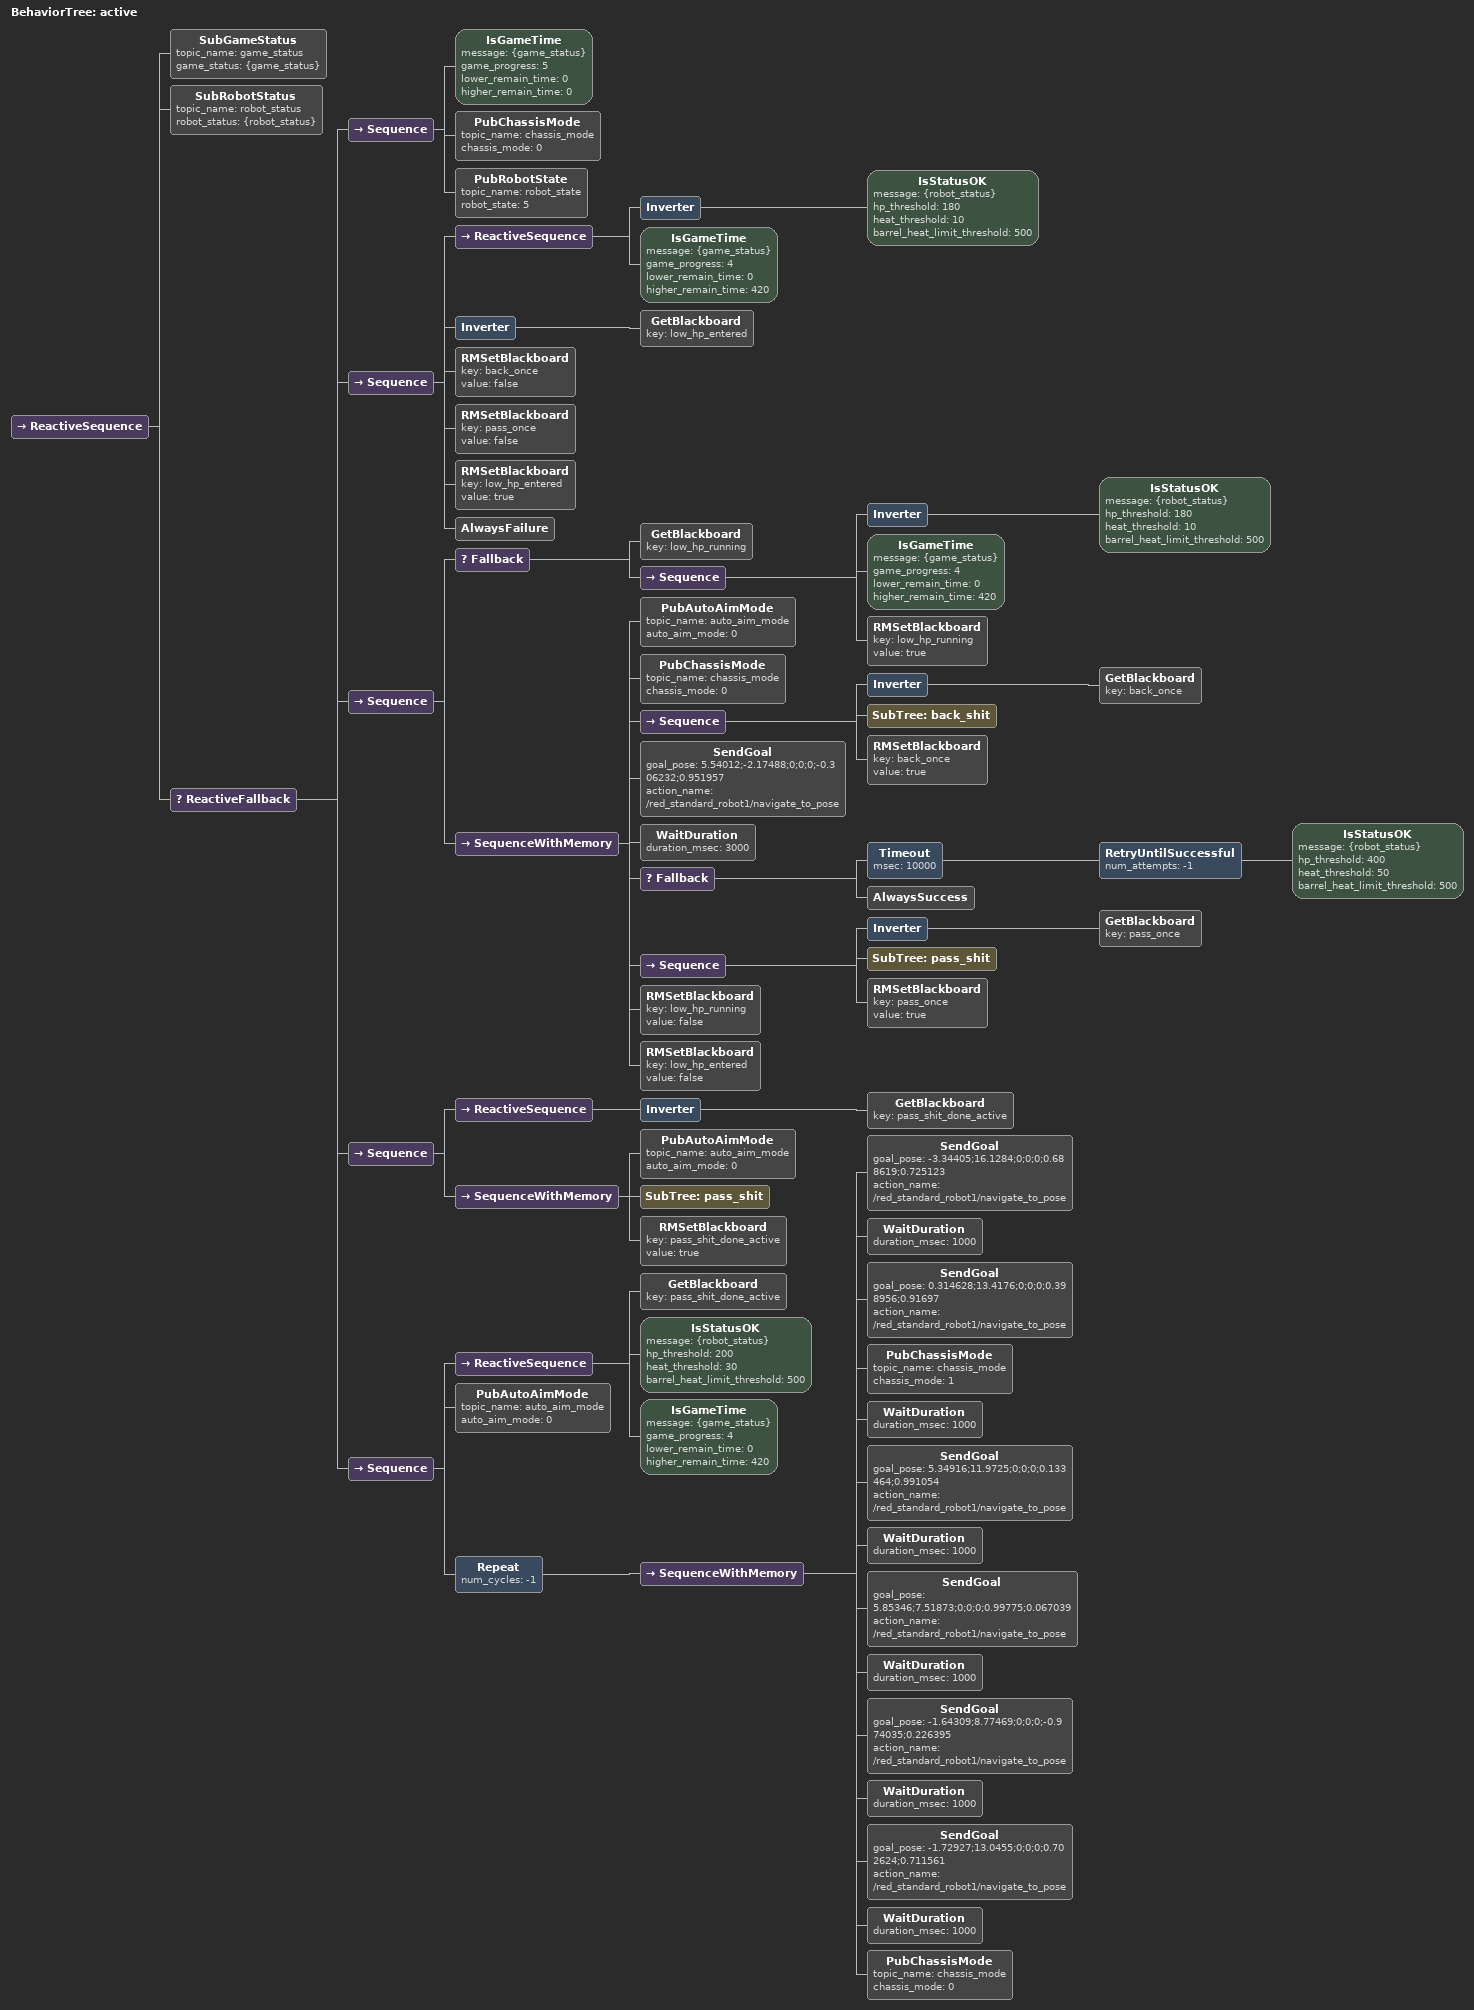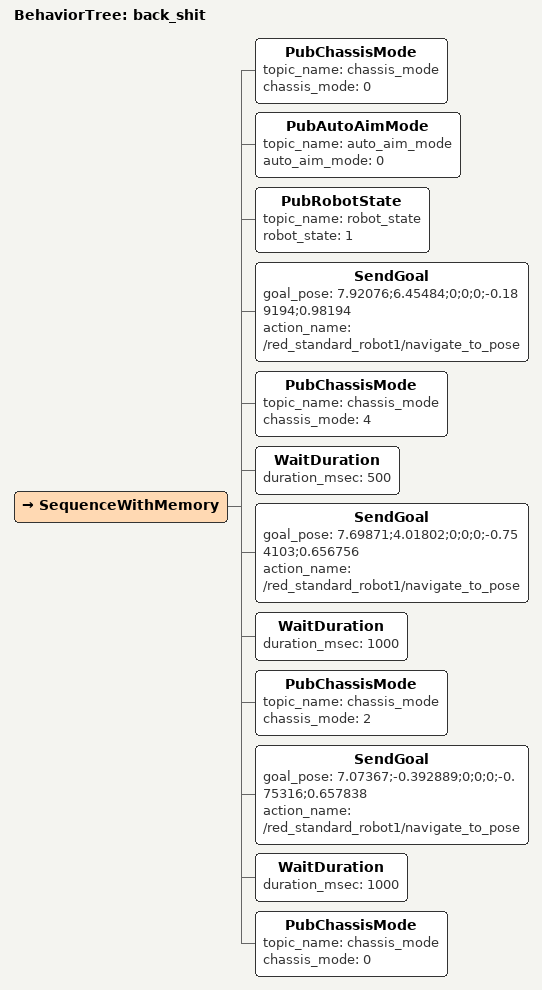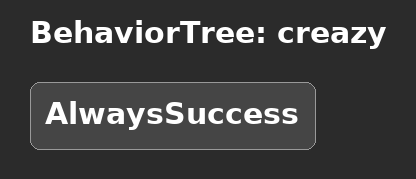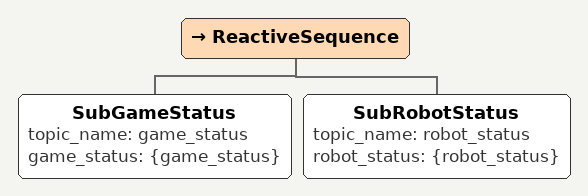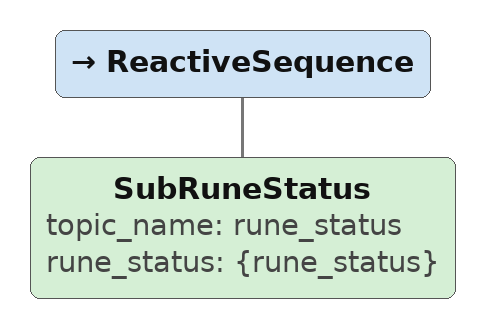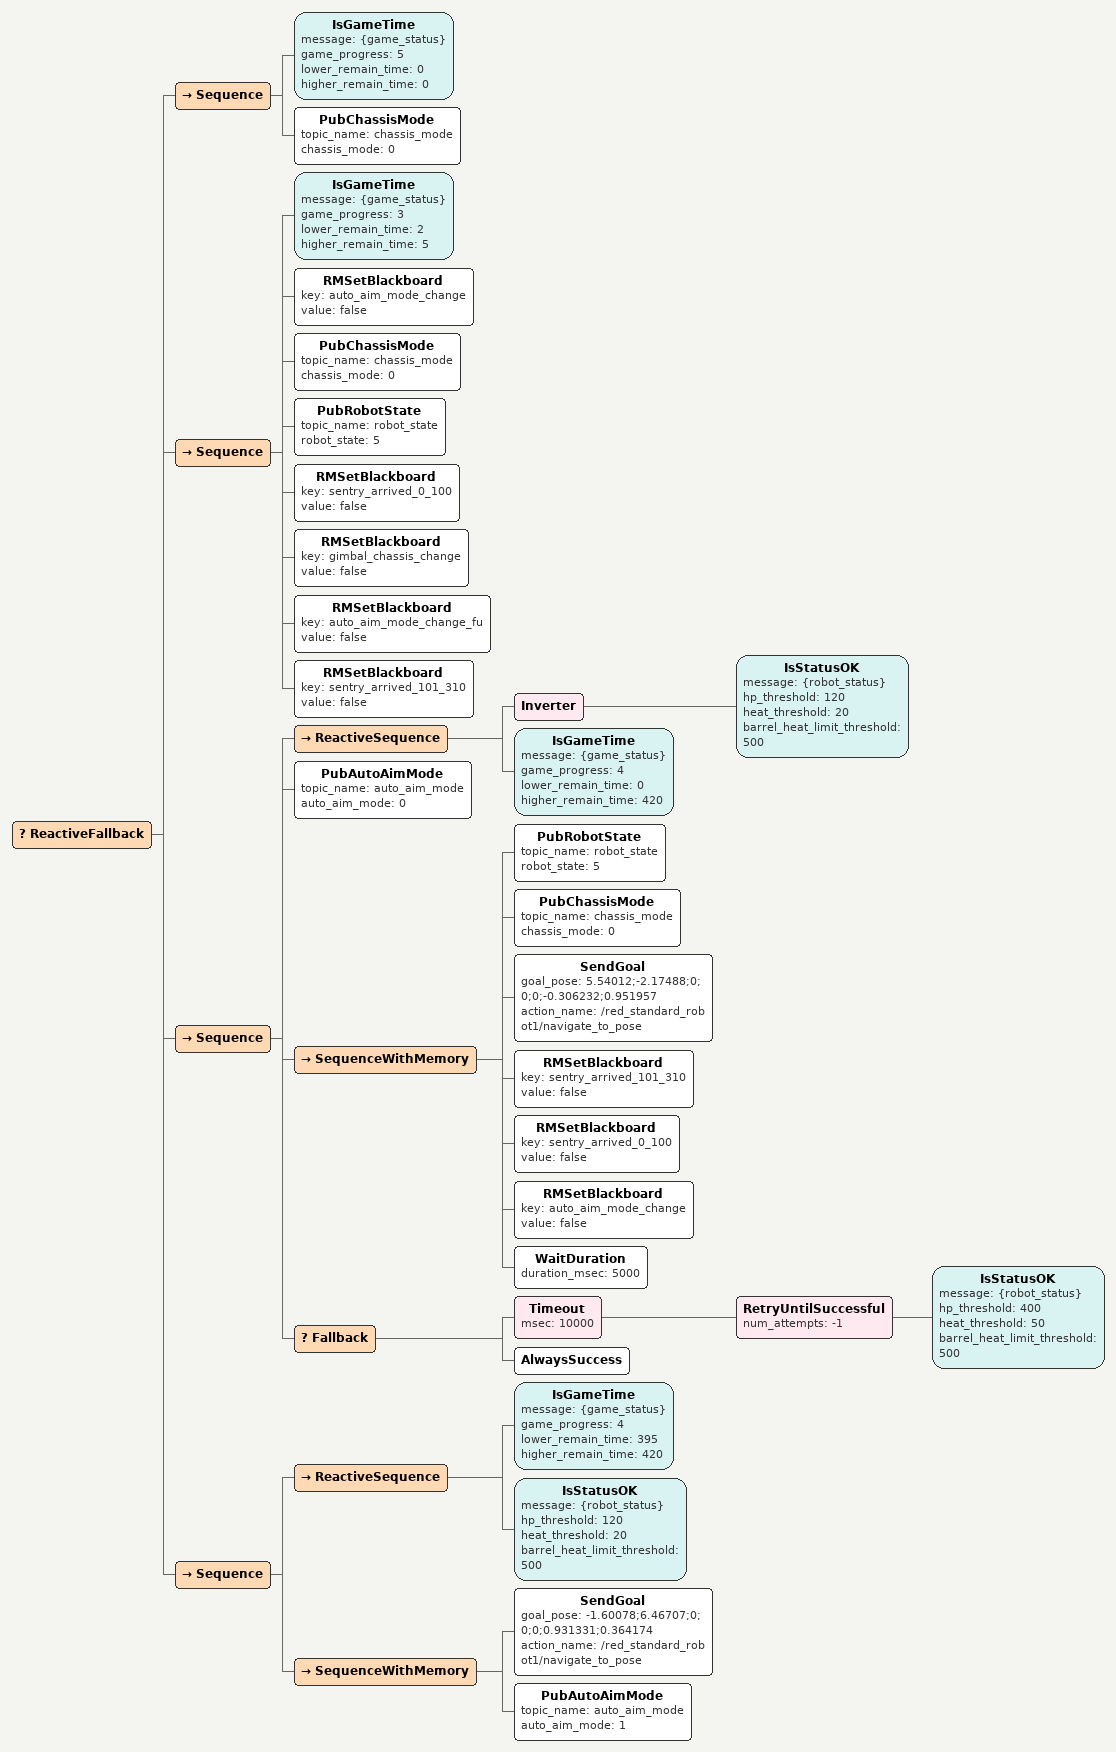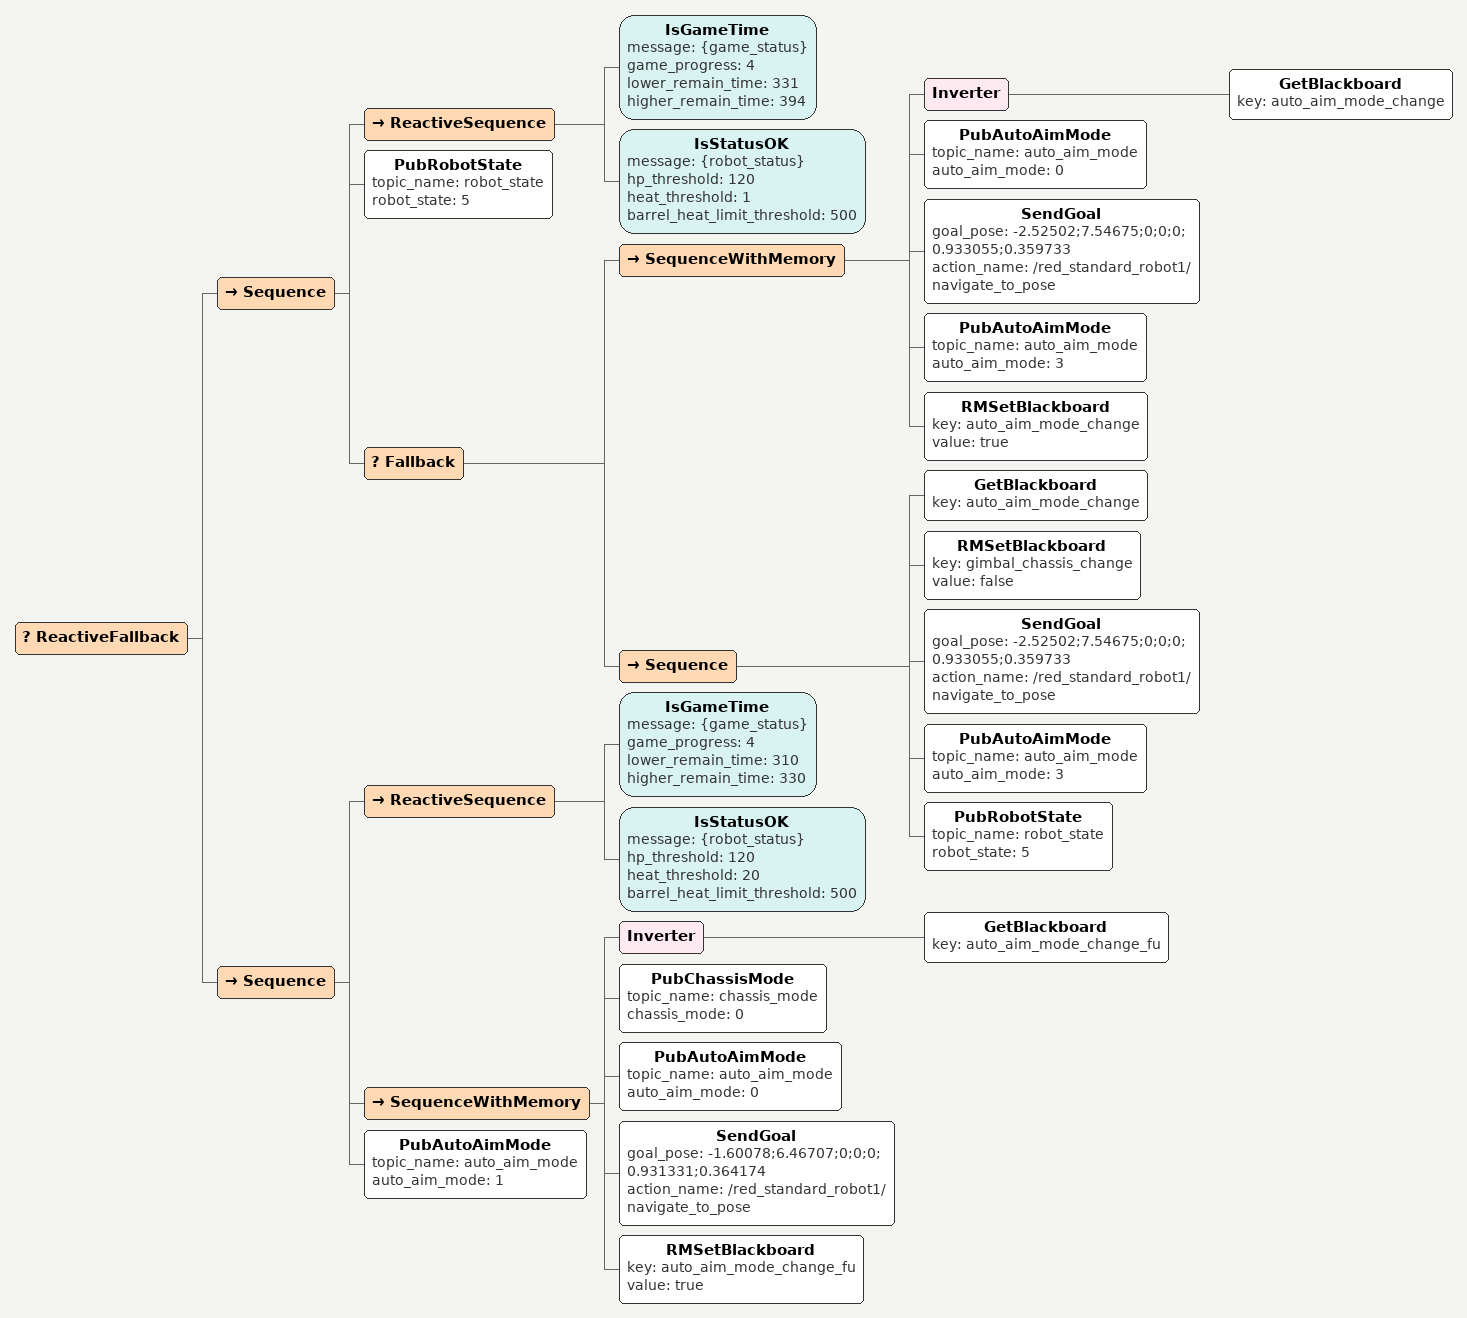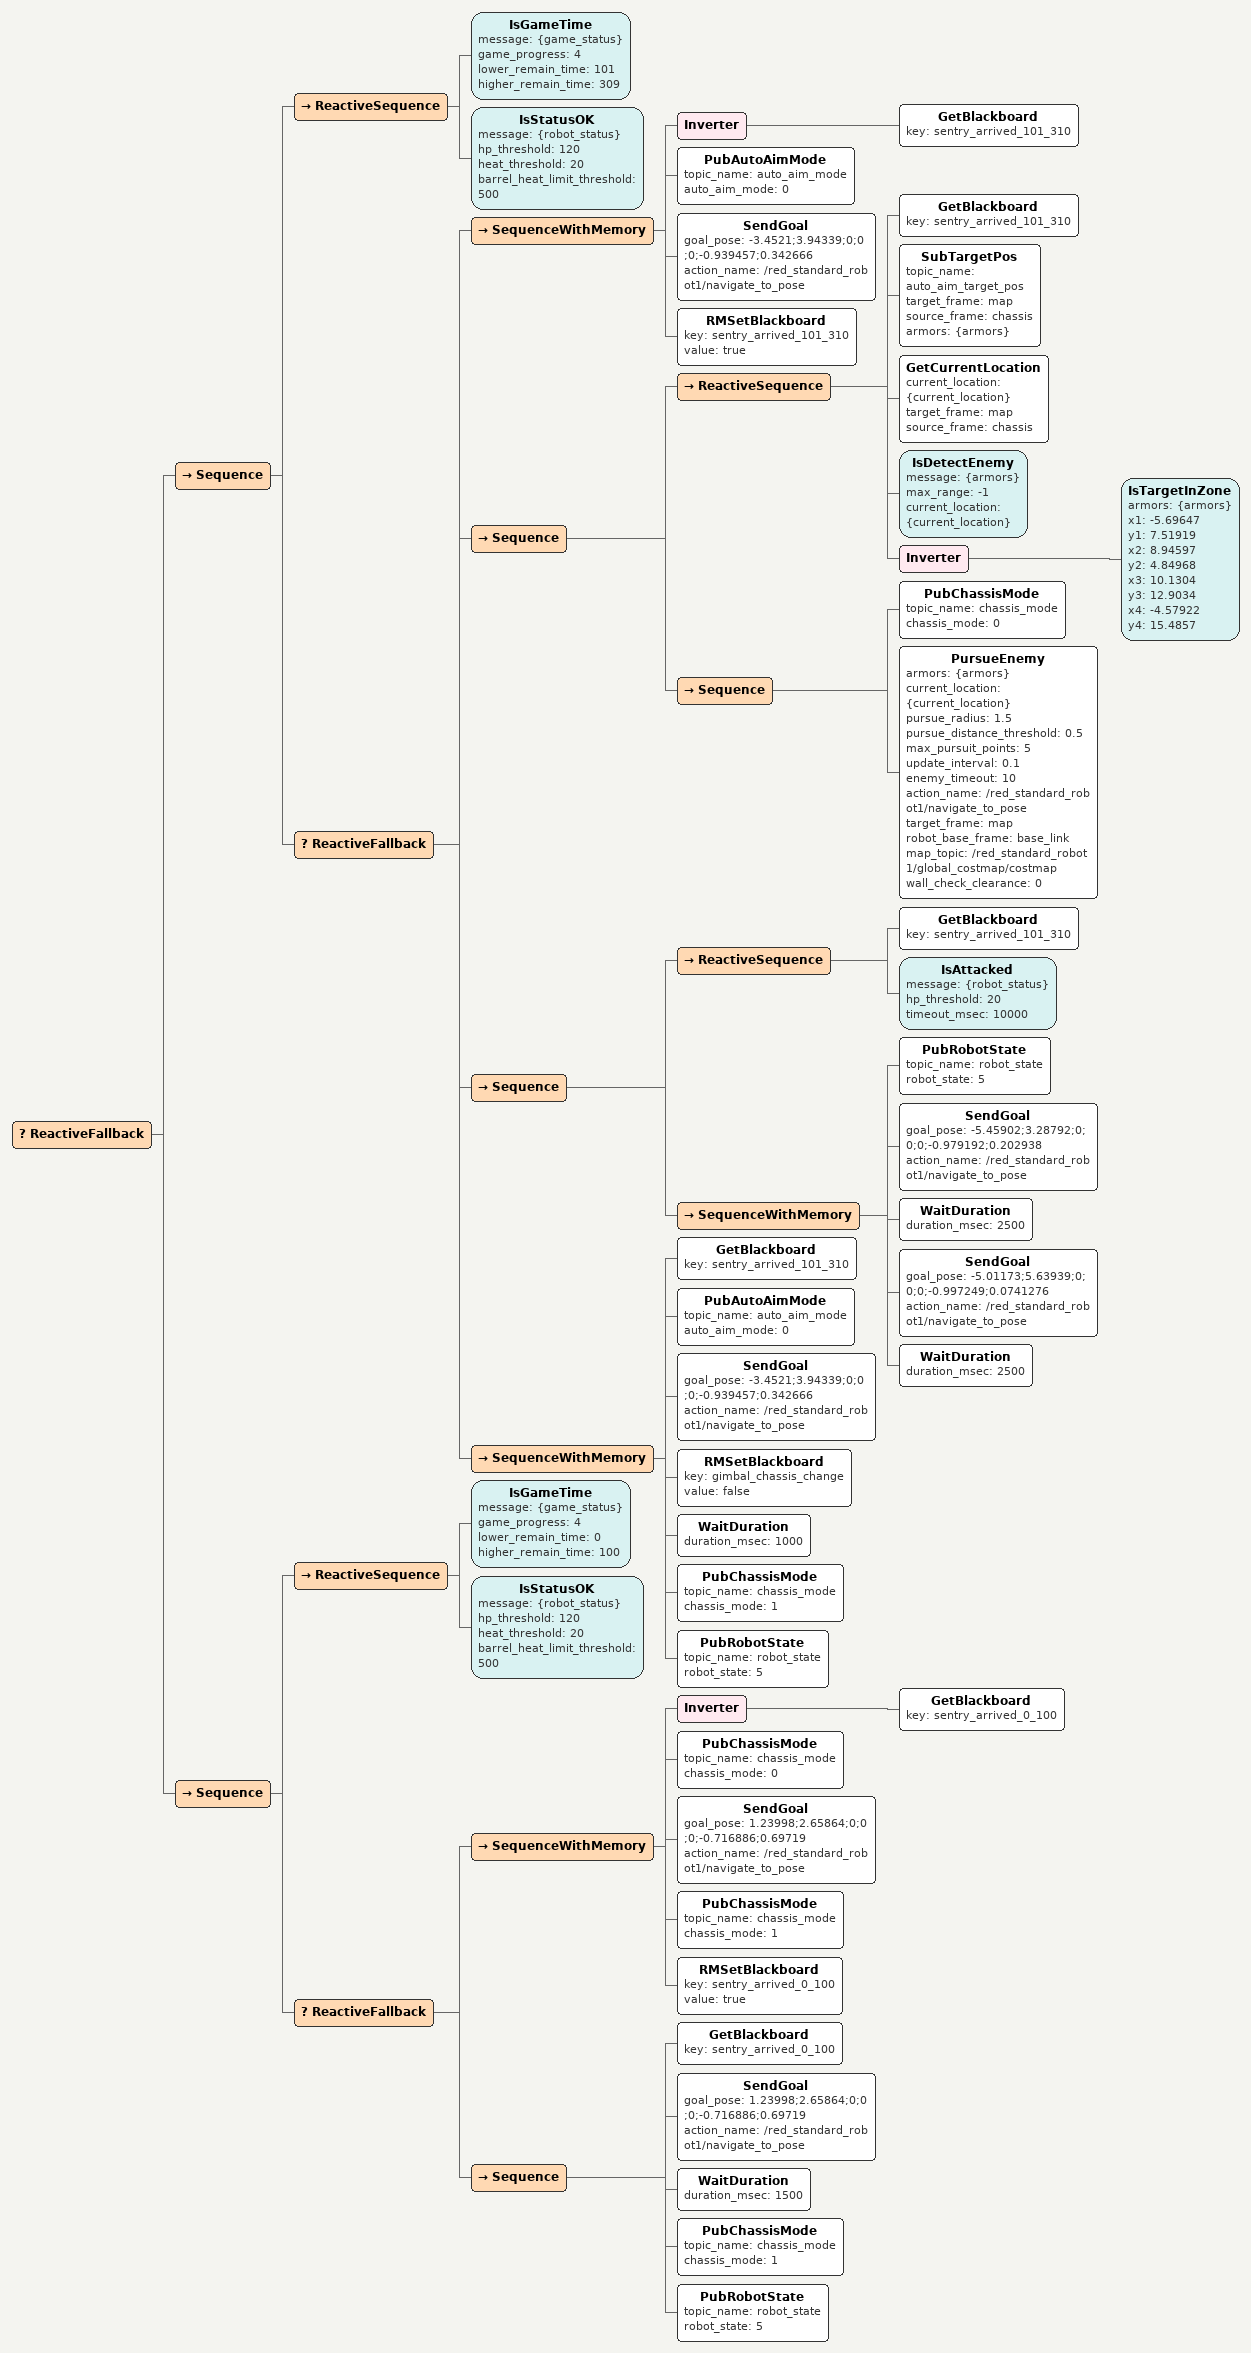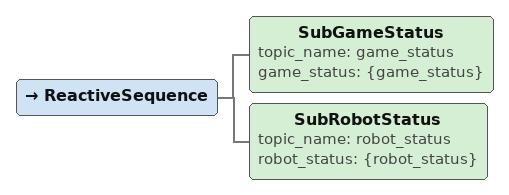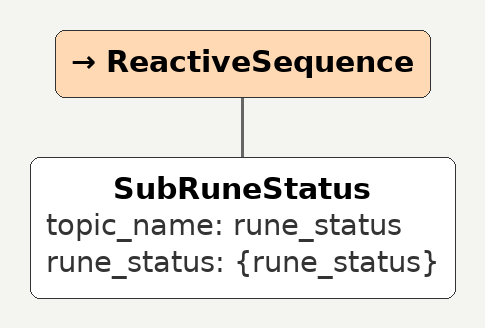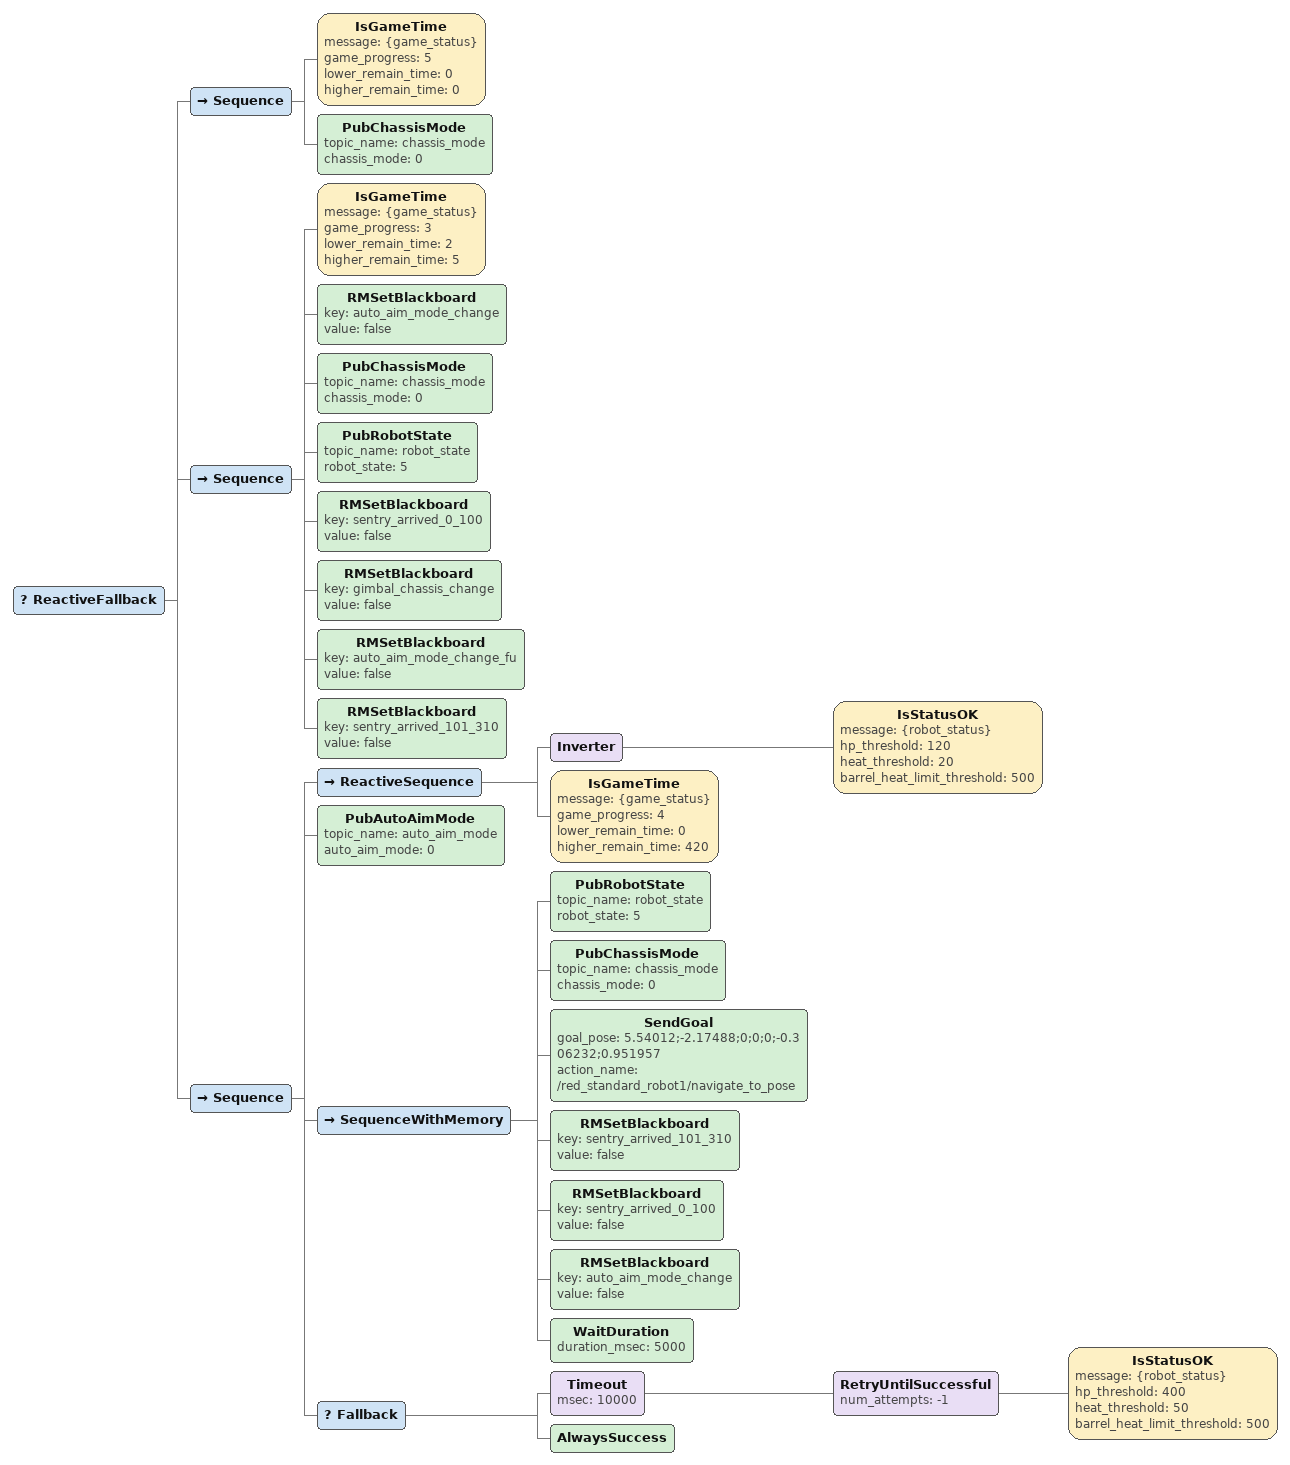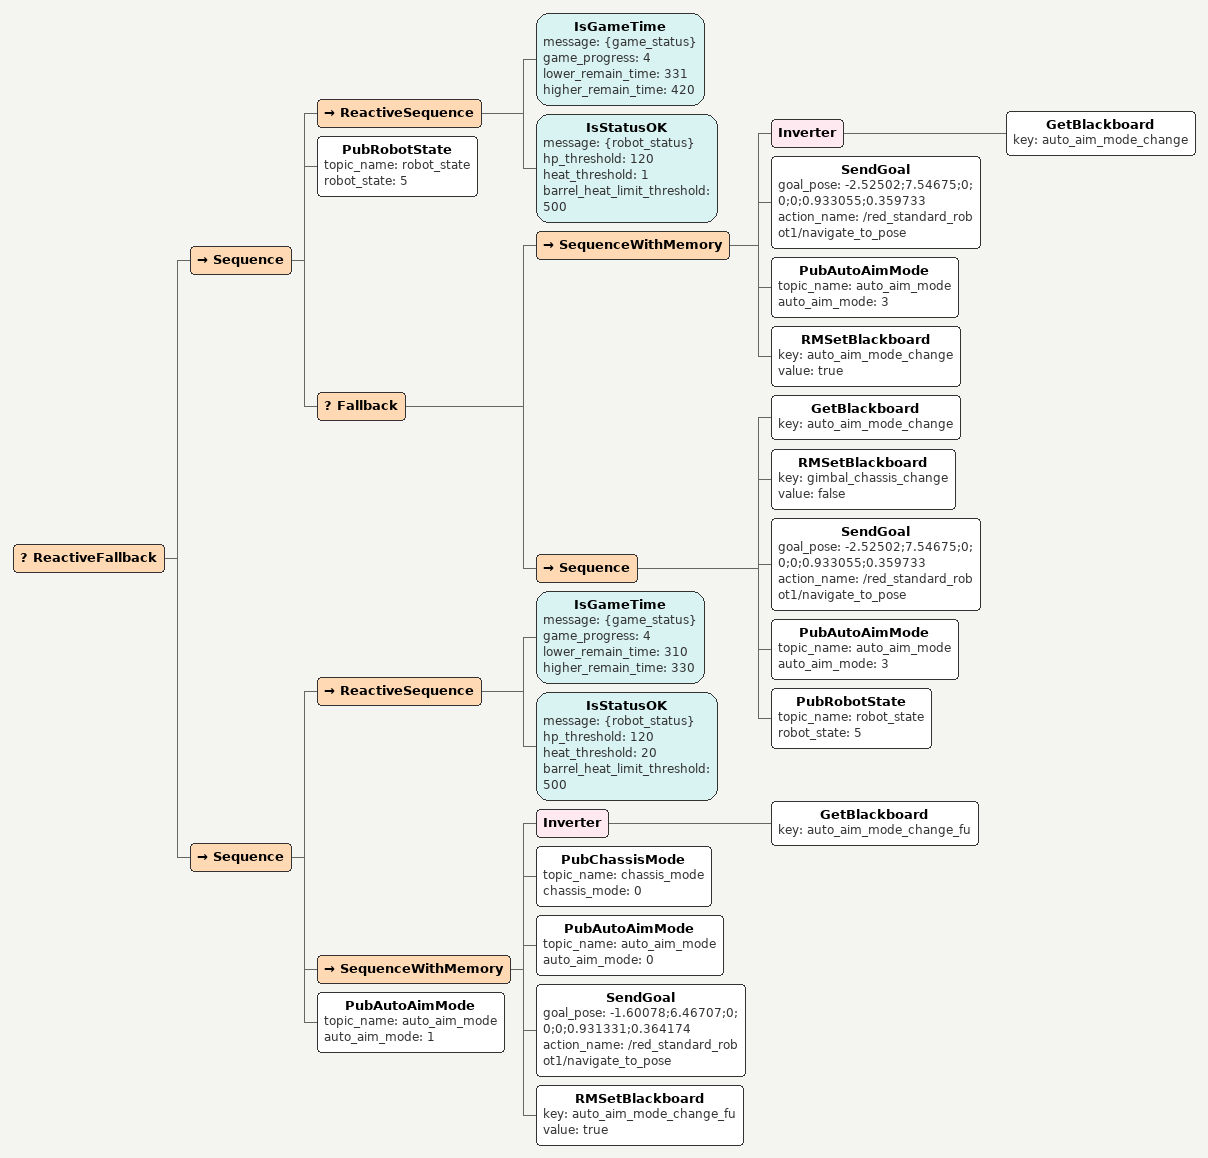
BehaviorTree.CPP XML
<BehaviorTree ID="active">
  <ReactiveSequence>
    <SubGameStatus topic_name="game_status" game_status="{game_status}"/>
    <SubRobotStatus topic_name="robot_status" robot_status="{robot_status}"/>
    <ReactiveFallback>
      <Sequence>
        <IsGameTime message="{game_status}" game_progress="5" lower_remain_time="0" higher_remain_time="0"/>
        <PubChassisMode topic_name="chassis_mode" chassis_mode="0"/>
        <PubRobotState topic_name="robot_state" robot_state="5"/>
      </Sequence>
      <Sequence>
        <ReactiveSequence>
          <Inverter>
            <IsStatusOK message="{robot_status}" hp_threshold="180" heat_threshold="10" barrel_heat_limit_threshold="500"/>
          </Inverter>
          <IsGameTime message="{game_status}" game_progress="4" lower_remain_time="0" higher_remain_time="420"/>
        </ReactiveSequence>
        <Inverter>
          <GetBlackboard key="low_hp_entered"/>
        </Inverter>
        <RMSetBlackboard key="back_once" value="false"/>
        <RMSetBlackboard key="pass_once" value="false"/>
        <RMSetBlackboard key="low_hp_entered" value="true"/>
        <AlwaysFailure/>
      </Sequence>
      <Sequence>
        <Fallback>
          <GetBlackboard key="low_hp_running"/>
          <Sequence>
            <Inverter>
              <IsStatusOK message="{robot_status}" hp_threshold="180" heat_threshold="10" barrel_heat_limit_threshold="500"/>
            </Inverter>
            <IsGameTime message="{game_status}" game_progress="4" lower_remain_time="0" higher_remain_time="420"/>
            <RMSetBlackboard key="low_hp_running" value="true"/>
          </Sequence>
        </Fallback>
        <SequenceWithMemory>
          <PubAutoAimMode topic_name="auto_aim_mode" auto_aim_mode="0"/>
          <PubChassisMode topic_name="chassis_mode" chassis_mode="0"/>
          <Sequence>
            <Inverter>
              <GetBlackboard key="back_once"/>
            </Inverter>
            <SubTree ID="back_shit"/>
            <RMSetBlackboard key="back_once" value="true"/>
          </Sequence>
          <SendGoal goal_pose="5.54012;-2.17488;0;0;0;-0.306232;0.951957" action_name="/red_standard_robot1/navigate_to_pose"/>
          <WaitDuration duration_msec="3000"/>
          <Fallback>
            <Timeout msec="10000">
              <RetryUntilSuccessful num_attempts="-1">
                <IsStatusOK message="{robot_status}" hp_threshold="400" heat_threshold="50" barrel_heat_limit_threshold="500"/>
              </RetryUntilSuccessful>
            </Timeout>
            <AlwaysSuccess/>
          </Fallback>
          <Sequence>
            <Inverter>
              <GetBlackboard key="pass_once"/>
            </Inverter>
            <SubTree ID="pass_shit"/>
            <RMSetBlackboard key="pass_once" value="true"/>
          </Sequence>
          <RMSetBlackboard key="low_hp_running" value="false"/>
          <RMSetBlackboard key="low_hp_entered" value="false"/>
        </SequenceWithMemory>
      </Sequence>
      <Sequence>
        <ReactiveSequence>
          <Inverter>
            <GetBlackboard key="pass_shit_done_active"/>
          </Inverter>
        </ReactiveSequence>
        <SequenceWithMemory>
          <PubAutoAimMode topic_name="auto_aim_mode" auto_aim_mode="0"/>
          <SubTree ID="pass_shit"/>
          <RMSetBlackboard key="pass_shit_done_active" value="true"/>
        </SequenceWithMemory>
      </Sequence>
      <Sequence>
        <ReactiveSequence>
          <GetBlackboard key="pass_shit_done_active"/>
          <IsStatusOK message="{robot_status}" hp_threshold="200" heat_threshold="30" barrel_heat_limit_threshold="500"/>
          <IsGameTime message="{game_status}" game_progress="4" lower_remain_time="0" higher_remain_time="420"/>
        </ReactiveSequence>
        <PubAutoAimMode topic_name="auto_aim_mode" auto_aim_mode="0"/>
        <Repeat num_cycles="-1">
          <SequenceWithMemory>
            <SendGoal goal_pose="-3.34405;16.1284;0;0;0;0.688619;0.725123" action_name="/red_standard_robot1/navigate_to_pose"/>
            <WaitDuration duration_msec="1000"/>
            <SendGoal goal_pose="0.314628;13.4176;0;0;0;0.398956;0.91697" action_name="/red_standard_robot1/navigate_to_pose"/>
            <PubChassisMode topic_name="chassis_mode" chassis_mode="1"/>
            <WaitDuration duration_msec="1000"/>
            <SendGoal goal_pose="5.34916;11.9725;0;0;0;0.133464;0.991054" action_name="/red_standard_robot1/navigate_to_pose"/>
            <WaitDuration duration_msec="1000"/>
            <SendGoal goal_pose="5.85346;7.51873;0;0;0;0.99775;0.067039" action_name="/red_standard_robot1/navigate_to_pose"/>
            <WaitDuration duration_msec="1000"/>
            <SendGoal goal_pose="-1.64309;8.77469;0;0;0;-0.974035;0.226395" action_name="/red_standard_robot1/navigate_to_pose"/>
            <WaitDuration duration_msec="1000"/>
            <SendGoal goal_pose="-1.72927;13.0455;0;0;0;0.702624;0.711561" action_name="/red_standard_robot1/navigate_to_pose"/>
            <WaitDuration duration_msec="1000"/>
            <PubChassisMode topic_name="chassis_mode" chassis_mode="0"/>
          </SequenceWithMemory>
        </Repeat>
      </Sequence>
    </ReactiveFallback>
  </ReactiveSequence>
</BehaviorTree>

<BehaviorTree ID="back_shit">
  <SequenceWithMemory>
    <PubChassisMode topic_name="chassis_mode" chassis_mode="0"/>
    <PubAutoAimMode topic_name="auto_aim_mode" auto_aim_mode="0"/>
    <PubRobotState topic_name="robot_state" robot_state="1"/>
    <SendGoal goal_pose="7.92076;6.45484;0;0;0;-0.189194;0.98194" action_name="/red_standard_robot1/navigate_to_pose"/>
    <PubChassisMode topic_name="chassis_mode" chassis_mode="4"/>
    <WaitDuration duration_msec="500"/>
    <SendGoal goal_pose="7.69871;4.01802;0;0;0;-0.754103;0.656756" action_name="/red_standard_robot1/navigate_to_pose"/>
    <WaitDuration duration_msec="1000"/>
    <PubChassisMode topic_name="chassis_mode" chassis_mode="2"/>
    <SendGoal goal_pose="7.07367;-0.392889;0;0;0;-0.75316;0.657838" action_name="/red_standard_robot1/navigate_to_pose"/>
    <WaitDuration duration_msec="1000"/>
    <PubChassisMode topic_name="chassis_mode" chassis_mode="0"/>
  </SequenceWithMemory>
</BehaviorTree>

<BehaviorTree ID="creazy">
  <AlwaysSuccess/>
</BehaviorTree>

<ReactiveSequence>
  <SubGameStatus topic_name="game_status" game_status="{game_status}"/>
  <SubRobotStatus topic_name="robot_status" robot_status="{robot_status}"/>
</ReactiveSequence>

<ReactiveSequence>
  <SubRuneStatus topic_name="rune_status" rune_status="{rune_status}"/>
</ReactiveSequence>

<ReactiveFallback>
  <Sequence>
    <IsGameTime message="{game_status}" game_progress="5" lower_remain_time="0" higher_remain_time="0"/>
    <PubChassisMode topic_name="chassis_mode" chassis_mode="0"/>
  </Sequence>
  <Sequence>
    <IsGameTime message="{game_status}" game_progress="3" lower_remain_time="2" higher_remain_time="5"/>
    <RMSetBlackboard key="auto_aim_mode_change" value="false"/>
    <PubChassisMode topic_name="chassis_mode" chassis_mode="0"/>
    <PubRobotState topic_name="robot_state" robot_state="5"/>
    <RMSetBlackboard key="sentry_arrived_0_100" value="false"/>
    <RMSetBlackboard key="gimbal_chassis_change" value="false"/>
    <RMSetBlackboard key="auto_aim_mode_change_fu" value="false"/>
    <RMSetBlackboard key="sentry_arrived_101_310" value="false"/>
  </Sequence>
  <Sequence>
    <ReactiveSequence>
      <Inverter>
        <IsStatusOK message="{robot_status}" hp_threshold="120" heat_threshold="20" barrel_heat_limit_threshold="500"/>
      </Inverter>
      <IsGameTime message="{game_status}" game_progress="4" lower_remain_time="0" higher_remain_time="420"/>
    </ReactiveSequence>
    <PubAutoAimMode topic_name="auto_aim_mode" auto_aim_mode="0"/>
    <SequenceWithMemory>
      <PubRobotState topic_name="robot_state" robot_state="5"/>
      <PubChassisMode topic_name="chassis_mode" chassis_mode="0"/>
      <SendGoal goal_pose="5.54012;-2.17488;0;0;0;-0.306232;0.951957" action_name="/red_standard_robot1/navigate_to_pose"/>
      <RMSetBlackboard key="sentry_arrived_101_310" value="false"/>
      <RMSetBlackboard key="sentry_arrived_0_100" value="false"/>
      <RMSetBlackboard key="auto_aim_mode_change" value="false"/>
      <WaitDuration duration_msec="5000"/>
    </SequenceWithMemory>
    <Fallback>
      <Timeout msec="10000">
        <RetryUntilSuccessful num_attempts="-1">
          <IsStatusOK message="{robot_status}" hp_threshold="400" heat_threshold="50" barrel_heat_limit_threshold="500"/>
        </RetryUntilSuccessful>
      </Timeout>
      <AlwaysSuccess/>
    </Fallback>
  </Sequence>
  <Sequence>
    <ReactiveSequence>
      <IsGameTime message="{game_status}" game_progress="4" lower_remain_time="395" higher_remain_time="420"/>
      <IsStatusOK message="{robot_status}" hp_threshold="120" heat_threshold="20" barrel_heat_limit_threshold="500"/>
    </ReactiveSequence>
    <SequenceWithMemory>
      <SendGoal goal_pose="-1.60078;6.46707;0;0;0;0.931331;0.364174" action_name="/red_standard_robot1/navigate_to_pose"/>
      <PubAutoAimMode topic_name="auto_aim_mode" auto_aim_mode="1"/>
    </SequenceWithMemory>
  </Sequence>
</ReactiveFallback>

<ReactiveFallback>
  <Sequence>
    <ReactiveSequence>
      <IsGameTime message="{game_status}" game_progress="4" lower_remain_time="331" higher_remain_time="394"/>
      <IsStatusOK message="{robot_status}" hp_threshold="120" heat_threshold="1" barrel_heat_limit_threshold="500"/>
    </ReactiveSequence>
    <PubRobotState topic_name="robot_state" robot_state="5"/>
    <Fallback>
      <SequenceWithMemory>
        <Inverter>
          <GetBlackboard key="auto_aim_mode_change"/>
        </Inverter>
        <PubAutoAimMode topic_name="auto_aim_mode" auto_aim_mode="0"/>
        <SendGoal goal_pose="-2.52502;7.54675;0;0;0;0.933055;0.359733" action_name="/red_standard_robot1/navigate_to_pose"/>
        <PubAutoAimMode topic_name="auto_aim_mode" auto_aim_mode="3"/>
        <RMSetBlackboard key="auto_aim_mode_change" value="true"/>
      </SequenceWithMemory>
      <Sequence>
        <GetBlackboard key="auto_aim_mode_change"/>
        <RMSetBlackboard key="gimbal_chassis_change" value="false"/>
        <SendGoal goal_pose="-2.52502;7.54675;0;0;0;0.933055;0.359733" action_name="/red_standard_robot1/navigate_to_pose"/>
        <PubAutoAimMode topic_name="auto_aim_mode" auto_aim_mode="3"/>
        <PubRobotState topic_name="robot_state" robot_state="5"/>
      </Sequence>
    </Fallback>
  </Sequence>
  <Sequence>
    <ReactiveSequence>
      <IsGameTime message="{game_status}" game_progress="4" lower_remain_time="310" higher_remain_time="330"/>
      <IsStatusOK message="{robot_status}" hp_threshold="120" heat_threshold="20" barrel_heat_limit_threshold="500"/>
    </ReactiveSequence>
    <SequenceWithMemory>
      <Inverter>
        <GetBlackboard key="auto_aim_mode_change_fu"/>
      </Inverter>
      <PubChassisMode topic_name="chassis_mode" chassis_mode="0"/>
      <PubAutoAimMode topic_name="auto_aim_mode" auto_aim_mode="0"/>
      <SendGoal goal_pose="-1.60078;6.46707;0;0;0;0.931331;0.364174" action_name="/red_standard_robot1/navigate_to_pose"/>
      <RMSetBlackboard key="auto_aim_mode_change_fu" value="true"/>
    </SequenceWithMemory>
    <PubAutoAimMode topic_name="auto_aim_mode" auto_aim_mode="1"/>
  </Sequence>
</ReactiveFallback>

<ReactiveFallback>
  <Sequence>
    <ReactiveSequence>
      <IsGameTime message="{game_status}" game_progress="4" lower_remain_time="101" higher_remain_time="309"/>
      <IsStatusOK message="{robot_status}" hp_threshold="120" heat_threshold="20" barrel_heat_limit_threshold="500"/>
    </ReactiveSequence>
    <ReactiveFallback>
      <SequenceWithMemory>
        <Inverter>
          <GetBlackboard key="sentry_arrived_101_310"/>
        </Inverter>
        <PubAutoAimMode topic_name="auto_aim_mode" auto_aim_mode="0"/>
        <SendGoal goal_pose="-3.4521;3.94339;0;0;0;-0.939457;0.342666" action_name="/red_standard_robot1/navigate_to_pose"/>
        <RMSetBlackboard key="sentry_arrived_101_310" value="true"/>
      </SequenceWithMemory>
      <Sequence>
        <ReactiveSequence>
          <GetBlackboard key="sentry_arrived_101_310"/>
          <SubTargetPos topic_name="auto_aim_target_pos" target_frame="map" source_frame="chassis" armors="{armors}"/>
          <GetCurrentLocation current_location="{current_location}" target_frame="map" source_frame="chassis"/>
          <IsDetectEnemy message="{armors}" max_range="-1" current_location="{current_location}"/>
          <Inverter>
            <IsTargetInZone armors="{armors}" x1="-5.69647" y1="7.51919" x2="8.94597" y2="4.84968" x3="10.1304" y3="12.9034" x4="-4.57922" y4="15.4857"/>
          </Inverter>
        </ReactiveSequence>
        <Sequence>
          <PubChassisMode topic_name="chassis_mode" chassis_mode="0"/>
          <PursueEnemy armors="{armors}" current_location="{current_location}" pursue_radius="1.5" pursue_distance_threshold="0.5" max_pursuit_points="5" update_interval="0.1" enemy_timeout="10" action_name="/red_standard_robot1/navigate_to_pose" target_frame="map" robot_base_frame="base_link" map_topic="/red_standard_robot1/global_costmap/costmap" wall_check_clearance="0"/>
        </Sequence>
      </Sequence>
      <Sequence>
        <ReactiveSequence>
          <GetBlackboard key="sentry_arrived_101_310"/>
          <IsAttacked message="{robot_status}" hp_threshold="20" timeout_msec="10000"/>
        </ReactiveSequence>
        <SequenceWithMemory>
          <PubRobotState topic_name="robot_state" robot_state="5"/>
          <SendGoal goal_pose="-5.45902;3.28792;0;0;0;-0.979192;0.202938" action_name="/red_standard_robot1/navigate_to_pose"/>
          <WaitDuration duration_msec="2500"/>
          <SendGoal goal_pose="-5.01173;5.63939;0;0;0;-0.997249;0.0741276" action_name="/red_standard_robot1/navigate_to_pose"/>
          <WaitDuration duration_msec="2500"/>
        </SequenceWithMemory>
      </Sequence>
      <SequenceWithMemory>
        <GetBlackboard key="sentry_arrived_101_310"/>
        <PubAutoAimMode topic_name="auto_aim_mode" auto_aim_mode="0"/>
        <SendGoal goal_pose="-3.4521;3.94339;0;0;0;-0.939457;0.342666" action_name="/red_standard_robot1/navigate_to_pose"/>
        <RMSetBlackboard key="gimbal_chassis_change" value="false"/>
        <WaitDuration duration_msec="1000"/>
        <PubChassisMode topic_name="chassis_mode" chassis_mode="1"/>
        <PubRobotState topic_name="robot_state" robot_state="5"/>
      </SequenceWithMemory>
    </ReactiveFallback>
  </Sequence>
  <Sequence>
    <ReactiveSequence>
      <IsGameTime message="{game_status}" game_progress="4" lower_remain_time="0" higher_remain_time="100"/>
      <IsStatusOK message="{robot_status}" hp_threshold="120" heat_threshold="20" barrel_heat_limit_threshold="500"/>
    </ReactiveSequence>
    <ReactiveFallback>
      <SequenceWithMemory>
        <Inverter>
          <GetBlackboard key="sentry_arrived_0_100"/>
        </Inverter>
        <PubChassisMode topic_name="chassis_mode" chassis_mode="0"/>
        <SendGoal goal_pose="1.23998;2.65864;0;0;0;-0.716886;0.69719" action_name="/red_standard_robot1/navigate_to_pose"/>
        <PubChassisMode topic_name="chassis_mode" chassis_mode="1"/>
        <RMSetBlackboard key="sentry_arrived_0_100" value="true"/>
      </SequenceWithMemory>
      <Sequence>
        <GetBlackboard key="sentry_arrived_0_100"/>
        <SendGoal goal_pose="1.23998;2.65864;0;0;0;-0.716886;0.69719" action_name="/red_standard_robot1/navigate_to_pose"/>
        <WaitDuration duration_msec="1500"/>
        <PubChassisMode topic_name="chassis_mode" chassis_mode="1"/>
        <PubRobotState topic_name="robot_state" robot_state="5"/>
      </Sequence>
    </ReactiveFallback>
  </Sequence>
</ReactiveFallback>

<ReactiveSequence>
  <SubGameStatus topic_name="game_status" game_status="{game_status}"/>
  <SubRobotStatus topic_name="robot_status" robot_status="{robot_status}"/>
</ReactiveSequence>

<ReactiveSequence>
  <SubRuneStatus topic_name="rune_status" rune_status="{rune_status}"/>
</ReactiveSequence>

<ReactiveFallback>
  <Sequence>
    <IsGameTime message="{game_status}" game_progress="5" lower_remain_time="0" higher_remain_time="0"/>
    <PubChassisMode topic_name="chassis_mode" chassis_mode="0"/>
  </Sequence>
  <Sequence>
    <IsGameTime message="{game_status}" game_progress="3" lower_remain_time="2" higher_remain_time="5"/>
    <RMSetBlackboard key="auto_aim_mode_change" value="false"/>
    <PubChassisMode topic_name="chassis_mode" chassis_mode="0"/>
    <PubRobotState topic_name="robot_state" robot_state="5"/>
    <RMSetBlackboard key="sentry_arrived_0_100" value="false"/>
    <RMSetBlackboard key="gimbal_chassis_change" value="false"/>
    <RMSetBlackboard key="auto_aim_mode_change_fu" value="false"/>
    <RMSetBlackboard key="sentry_arrived_101_310" value="false"/>
  </Sequence>
  <Sequence>
    <ReactiveSequence>
      <Inverter>
        <IsStatusOK message="{robot_status}" hp_threshold="120" heat_threshold="20" barrel_heat_limit_threshold="500"/>
      </Inverter>
      <IsGameTime message="{game_status}" game_progress="4" lower_remain_time="0" higher_remain_time="420"/>
    </ReactiveSequence>
    <PubAutoAimMode topic_name="auto_aim_mode" auto_aim_mode="0"/>
    <SequenceWithMemory>
      <PubRobotState topic_name="robot_state" robot_state="5"/>
      <PubChassisMode topic_name="chassis_mode" chassis_mode="0"/>
      <SendGoal goal_pose="5.54012;-2.17488;0;0;0;-0.306232;0.951957" action_name="/red_standard_robot1/navigate_to_pose"/>
      <RMSetBlackboard key="sentry_arrived_101_310" value="false"/>
      <RMSetBlackboard key="sentry_arrived_0_100" value="false"/>
      <RMSetBlackboard key="auto_aim_mode_change" value="false"/>
      <WaitDuration duration_msec="5000"/>
    </SequenceWithMemory>
    <Fallback>
      <Timeout msec="10000">
        <RetryUntilSuccessful num_attempts="-1">
          <IsStatusOK message="{robot_status}" hp_threshold="400" heat_threshold="50" barrel_heat_limit_threshold="500"/>
        </RetryUntilSuccessful>
      </Timeout>
      <AlwaysSuccess/>
    </Fallback>
  </Sequence>
</ReactiveFallback>

<ReactiveFallback>
  <Sequence>
    <ReactiveSequence>
      <IsGameTime message="{game_status}" game_progress="4" lower_remain_time="331" higher_remain_time="420"/>
      <IsStatusOK message="{robot_status}" hp_threshold="120" heat_threshold="1" barrel_heat_limit_threshold="500"/>
    </ReactiveSequence>
    <PubRobotState topic_name="robot_state" robot_state="5"/>
    <Fallback>
      <SequenceWithMemory>
        <Inverter>
          <GetBlackboard key="auto_aim_mode_change"/>
        </Inverter>
        <SendGoal goal_pose="-2.52502;7.54675;0;0;0;0.933055;0.359733" action_name="/red_standard_robot1/navigate_to_pose"/>
        <PubAutoAimMode topic_name="auto_aim_mode" auto_aim_mode="3"/>
        <RMSetBlackboard key="auto_aim_mode_change" value="true"/>
      </SequenceWithMemory>
      <Sequence>
        <GetBlackboard key="auto_aim_mode_change"/>
        <RMSetBlackboard key="gimbal_chassis_change" value="false"/>
        <SendGoal goal_pose="-2.52502;7.54675;0;0;0;0.933055;0.359733" action_name="/red_standard_robot1/navigate_to_pose"/>
        <PubAutoAimMode topic_name="auto_aim_mode" auto_aim_mode="3"/>
        <PubRobotState topic_name="robot_state" robot_state="5"/>
      </Sequence>
    </Fallback>
  </Sequence>
  <Sequence>
    <ReactiveSequence>
      <IsGameTime message="{game_status}" game_progress="4" lower_remain_time="310" higher_remain_time="330"/>
      <IsStatusOK message="{robot_status}" hp_threshold="120" heat_threshold="20" barrel_heat_limit_threshold="500"/>
    </ReactiveSequence>
    <SequenceWithMemory>
      <Inverter>
        <GetBlackboard key="auto_aim_mode_change_fu"/>
      </Inverter>
      <PubChassisMode topic_name="chassis_mode" chassis_mode="0"/>
      <PubAutoAimMode topic_name="auto_aim_mode" auto_aim_mode="0"/>
      <SendGoal goal_pose="-1.60078;6.46707;0;0;0;0.931331;0.364174" action_name="/red_standard_robot1/navigate_to_pose"/>
      <RMSetBlackboard key="auto_aim_mode_change_fu" value="true"/>
    </SequenceWithMemory>
    <PubAutoAimMode topic_name="auto_aim_mode" auto_aim_mode="1"/>
  </Sequence>
</ReactiveFallback>
